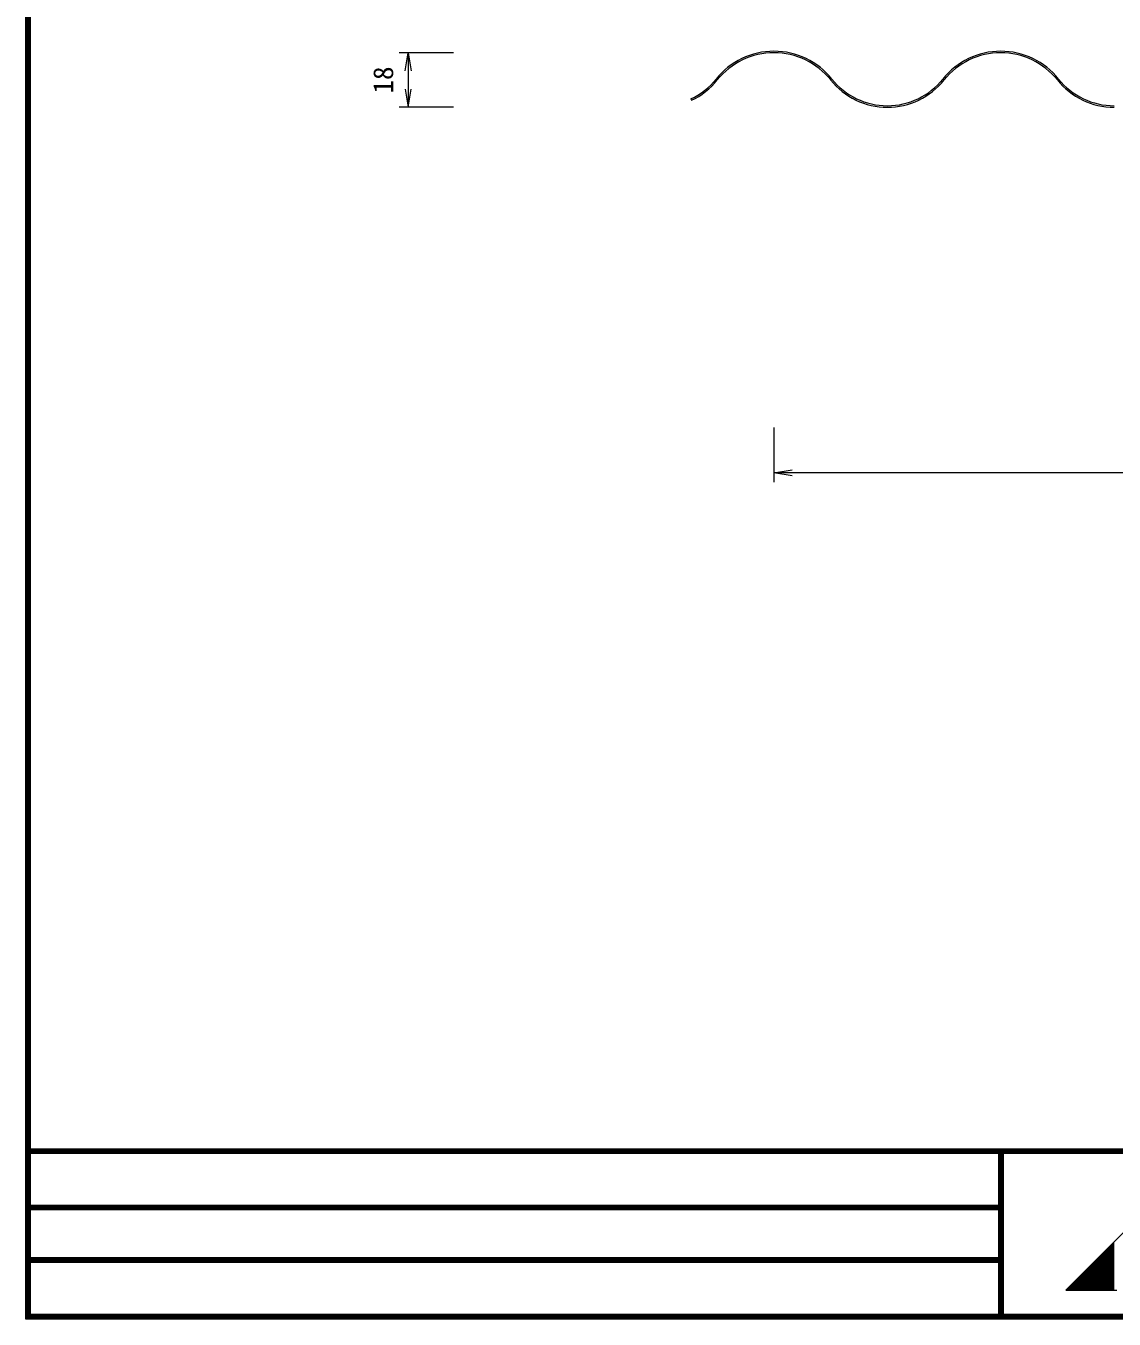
# Model space of a CAD drawing. Units: millimetres on the paper, with parts at other scales. Extents: x -200 to 199, y -140 to 140.
# Drawn here: x -199.7 to -79.7, y -139.6 to 3 of the extents above; entities that cross this region are included whole.
import ezdxf
from ezdxf.enums import TextEntityAlignment as Align

# ---------------------------------------------------------------- set-up
doc = ezdxf.new("R2010")
doc.units = ezdxf.units.MM
for name, color, linetype, lineweight in [('0-1_寸法', 4, 'Continuous', 18), ('0-2', 7, 'Continuous', 18), ('F-0', 5, 'Continuous', 18)]:
    doc.layers.add(name, color=color, linetype=linetype, lineweight=lineweight)
doc.styles.add('ＭＳ ゴシック', font='')
doc.styles.get('ＭＳ ゴシック').set_extended_font_data('MS Gothic')

msp = doc.modelspace()

# ---------------------------------------------------------------- linework, layer by layer
at = {"layer": '0-1_寸法'}
for p, q in [((-152.525, 0.039), (-158.525, 0.039)), ((-157.525, 0.039), (-157.525, -5.961)), ((-157.859, -3.961), (-157.525, -5.961)), ((-157.525, -5.961), (-157.192, -3.961)), ((-152.525, -5.961), (-158.525, -5.961)), ((-117.204, -41.282), (-117.204, -47.282)), ((-117.204, -46.282), (-115.204, -45.949)), ((-115.204, -46.616), (-117.204, -46.282))]:
    msp.add_line(p, q, dxfattribs=at)
for points in [[(-157.859, -1.961), (-157.525, 0.039), (-157.192, -1.961)], [(105.796, -46.616), (107.796, -46.282), (-117.204, -46.282)]]:
    msp.add_lwpolyline(points, dxfattribs=at)
at = {"layer": '0-2'}
msp.add_line((-126.371, -5.051), (-126.3, -5.202), dxfattribs=at)
for centre, radius, start, end in [((-117.204, -7.972), 8.177, 90, 141.282), ((-117.204, -7.972), 8.01, 90, 141.282), ((-117.204, -7.972), 8.177, 38.718, 90), ((-117.204, -7.972), 8.01, 38.718, 90), ((-92.204, -7.972), 8.177, 90, 141.282), ((-92.204, -7.972), 8.01, 90, 141.282), ((-92.204, -7.972), 8.177, 38.718, 90), ((-92.204, -7.972), 8.01, 38.718, 90), ((-129.704, 2.049), 7.844, 295.14867, 321.28189), ((-129.704, 2.049), 8.011, 295.14865, 321.28189), ((-104.704, 2.049), 8.011, 218.71811, 269.99988), ((-104.704, 2.049), 7.844, 218.71811, 269.99988), ((-104.704, 2.049), 7.844, 270.00012, 321.28189), ((-104.704, 2.049), 8.011, 270.00012, 321.28189), ((-79.704, 2.049), 8.011, 218.71811, 269.99988), ((-79.704, 2.049), 7.844, 218.71811, 269.99988)]:
    msp.add_arc(centre, radius, start, end, dxfattribs=at)
at = {"layer": 'F-0', "color": 7}
for p, q in [((-199.678, -139.561), (-199.678, 140.449)), ((-199.668, -139.551), (-199.668, 140.439)), ((-199.658, -139.541), (-199.658, 140.429)), ((-199.648, -139.531), (-199.648, 140.419)), ((-199.638, -139.521), (-199.638, 140.409)), ((-199.628, -139.511), (-199.628, 140.399)), ((-199.618, -139.501), (-199.618, 140.389)), ((-199.608, -139.491), (-199.608, 140.379)), ((-199.598, -139.481), (-199.598, 140.369)), ((-199.588, -139.471), (-199.588, 140.359)), ((-199.578, -139.461), (-199.578, 140.349)), ((-199.568, -139.451), (-199.568, 140.339)), ((-199.558, -139.441), (-199.558, 140.329)), ((-199.548, -139.431), (-199.548, 140.319)), ((-199.538, -139.421), (-199.538, 140.309)), ((-199.528, -139.411), (-199.528, 140.299)), ((-199.518, -139.401), (-199.518, 140.289)), ((-199.508, -139.391), (-199.508, 140.279)), ((-199.498, -139.381), (-199.498, 140.269)), ((-199.488, -139.371), (-199.488, 140.259)), ((-199.478, -139.361), (-199.478, 140.249)), ((-199.468, -139.351), (-199.468, 140.239)), ((-199.458, -139.341), (-199.458, 140.229)), ((-199.448, -139.331), (-199.448, 140.219)), ((-199.438, -139.321), (-199.438, 140.209)), ((-199.428, -139.311), (-199.428, 140.199)), ((-199.418, -139.301), (-199.418, 140.189)), ((-199.408, -139.291), (-199.408, 140.179)), ((-199.398, -139.281), (-199.398, 140.169)), ((-199.388, -139.271), (-199.388, 140.159)), ((-199.378, -139.261), (-199.378, 140.149)), ((-199.368, -139.251), (-199.368, 140.139)), ((-199.358, -139.241), (-199.358, 140.129)), ((-199.348, -139.231), (-199.348, 140.119)), ((-199.338, -139.221), (-199.338, 140.109)), ((-199.328, -139.211), (-199.328, 140.099)), ((-199.318, -139.201), (-199.318, 140.089)), ((-199.308, -139.191), (-199.308, 140.079)), ((-199.298, -139.181), (-199.298, 140.069)), ((-199.288, -139.171), (-199.288, 140.059)), ((-199.278, -139.161), (-199.278, 140.049)), ((-199.268, -139.151), (-199.268, 140.039)), ((-199.258, -139.141), (-199.258, 140.029)), ((-199.248, -139.131), (-199.248, 140.019)), ((-199.238, -139.121), (-199.238, 140.009)), ((-199.228, -139.111), (-199.228, 139.999)), ((-199.218, -139.101), (-199.218, 139.989)), ((-199.208, -139.091), (-199.208, 139.979)), ((-199.198, -139.081), (-199.198, 139.969)), ((-199.188, -139.071), (-199.188, 139.959)), ((-199.178, -139.061), (-199.178, 139.949)), ((198.422, -120.811), (-199.178, -120.811)), ((198.422, -120.821), (-199.178, -120.821)), ((198.422, -120.831), (-199.178, -120.831)), ((198.422, -120.841), (-199.178, -120.841)), ((198.422, -120.851), (-199.178, -120.851)), ((198.422, -120.861), (-199.178, -120.861)), ((198.422, -120.871), (-199.178, -120.871)), ((198.422, -120.881), (-199.178, -120.881)), ((198.422, -120.891), (-199.178, -120.891)), ((198.422, -120.901), (-199.178, -120.901)), ((198.422, -120.911), (-199.178, -120.911)), ((198.422, -120.921), (-199.178, -120.921)), ((198.422, -120.931), (-199.178, -120.931)), ((198.422, -120.941), (-199.178, -120.941)), ((198.422, -120.951), (-199.178, -120.951)), ((198.422, -120.961), (-199.178, -120.961)), ((198.422, -120.971), (-199.178, -120.971)), ((198.422, -120.981), (-199.178, -120.981)), ((198.422, -120.991), (-199.178, -120.991)), ((198.422, -121.001), (-199.178, -121.001)), ((198.422, -121.011), (-199.178, -121.011)), ((198.422, -121.021), (-199.178, -121.021)), ((198.422, -121.031), (-199.178, -121.031)), ((198.422, -121.041), (-199.178, -121.041)), ((198.422, -121.051), (-199.178, -121.051)), ((198.422, -121.061), (-199.178, -121.061)), ((198.422, -121.071), (-199.178, -121.071)), ((198.422, -121.081), (-199.178, -121.081)), ((198.422, -121.091), (-199.178, -121.091)), ((198.422, -121.101), (-199.178, -121.101)), ((198.422, -121.111), (-199.178, -121.111)), ((198.422, -121.121), (-199.178, -121.121)), ((198.422, -121.131), (-199.178, -121.131)), ((198.422, -121.141), (-199.178, -121.141)), ((198.422, -121.151), (-199.178, -121.151)), ((198.422, -121.161), (-199.178, -121.161)), ((198.422, -121.171), (-199.178, -121.171)), ((198.422, -121.181), (-199.178, -121.181)), ((198.422, -121.191), (-199.178, -121.191)), ((198.422, -121.201), (-199.178, -121.201)), ((198.422, -121.211), (-199.178, -121.211)), ((198.422, -121.221), (-199.178, -121.221)), ((198.422, -121.231), (-199.178, -121.231)), ((198.422, -121.241), (-199.178, -121.241)), ((198.422, -121.251), (-199.178, -121.251)), ((198.422, -121.261), (-199.178, -121.261)), ((198.422, -121.271), (-199.178, -121.271)), ((198.422, -121.281), (-199.178, -121.281)), ((198.422, -121.291), (-199.178, -121.291)), ((198.422, -121.301), (-199.178, -121.301)), ((198.422, -121.311), (-199.178, -121.311)), ((-92.438, -121.321), (-92.438, -139.061)), ((-92.428, -121.321), (-92.428, -139.061)), ((-92.418, -121.321), (-92.418, -139.061)), ((-92.408, -121.321), (-92.408, -139.061)), ((-92.398, -121.321), (-92.398, -139.061)), ((-92.388, -121.321), (-92.388, -139.061)), ((-92.378, -121.321), (-92.378, -139.061)), ((-92.368, -121.321), (-92.368, -139.061)), ((-92.358, -121.321), (-92.358, -139.061)), ((-92.348, -121.321), (-92.348, -139.061)), ((-92.338, -121.321), (-92.338, -139.061)), ((-92.328, -121.321), (-92.328, -139.061)), ((-92.318, -121.321), (-92.318, -139.061)), ((-92.308, -121.321), (-92.308, -139.061)), ((-92.298, -121.321), (-92.298, -139.061)), ((-92.288, -121.321), (-92.288, -139.061)), ((-92.278, -121.321), (-92.278, -139.061)), ((-92.268, -121.321), (-92.268, -139.061)), ((-92.258, -121.321), (-92.258, -139.061)), ((-92.248, -121.321), (-92.248, -139.061)), ((-92.238, -121.321), (-92.238, -139.061)), ((-92.228, -121.321), (-92.228, -139.061)), ((-92.218, -121.321), (-92.218, -139.061)), ((-92.208, -121.321), (-92.208, -139.061)), ((-92.198, -121.321), (-92.198, -139.061)), ((-92.188, -121.321), (-92.188, -139.061)), ((-92.178, -121.321), (-92.178, -139.061)), ((-92.168, -121.321), (-92.168, -139.061)), ((-92.158, -121.321), (-92.158, -139.061)), ((-92.148, -121.321), (-92.148, -139.061)), ((-92.138, -121.321), (-92.138, -139.061)), ((-92.128, -121.321), (-92.128, -139.061)), ((-92.118, -121.321), (-92.118, -139.061)), ((-92.108, -121.321), (-92.108, -139.061)), ((-92.098, -121.321), (-92.098, -139.061)), ((-92.088, -121.321), (-92.088, -139.061)), ((-92.078, -121.321), (-92.078, -139.061)), ((-92.068, -121.321), (-92.068, -139.061)), ((-92.058, -121.321), (-92.058, -139.061)), ((-92.048, -121.321), (-92.048, -139.061)), ((-92.038, -121.321), (-92.038, -139.061)), ((-92.028, -121.321), (-92.028, -139.061)), ((-92.018, -121.321), (-92.018, -139.061)), ((-92.008, -121.321), (-92.008, -139.061)), ((-91.998, -121.321), (-91.998, -139.061)), ((-91.988, -121.321), (-91.988, -139.061)), ((-91.978, -121.321), (-91.978, -139.061)), ((-91.968, -121.321), (-91.968, -139.061)), ((-91.958, -121.321), (-91.958, -139.061)), ((-91.948, -121.321), (-91.948, -139.061)), ((-91.938, -121.321), (-91.938, -139.061)), ((-199.178, -126.987), (-92.188, -126.987)), ((-199.178, -126.997), (-92.188, -126.997)), ((-199.178, -127.007), (-92.188, -127.007)), ((-199.178, -127.017), (-92.188, -127.017)), ((-199.178, -127.027), (-92.188, -127.027)), ((-199.178, -127.037), (-92.188, -127.037)), ((-199.178, -127.047), (-92.188, -127.047)), ((-199.178, -127.057), (-92.188, -127.057)), ((-199.178, -127.067), (-92.188, -127.067)), ((-199.178, -127.077), (-92.188, -127.077)), ((-199.178, -127.087), (-92.188, -127.087)), ((-199.178, -127.097), (-92.188, -127.097)), ((-199.178, -127.107), (-92.188, -127.107)), ((-199.178, -127.117), (-92.188, -127.117)), ((-199.178, -127.127), (-92.188, -127.127)), ((-199.178, -127.137), (-92.188, -127.137)), ((-199.178, -127.147), (-92.188, -127.147)), ((-199.178, -127.157), (-92.188, -127.157)), ((-199.178, -127.167), (-92.188, -127.167)), ((-199.178, -127.177), (-92.188, -127.177)), ((-199.178, -127.187), (-92.188, -127.187)), ((-199.178, -127.197), (-92.188, -127.197)), ((-199.178, -127.207), (-92.188, -127.207)), ((-199.178, -127.217), (-92.188, -127.217)), ((-199.178, -127.227), (-92.188, -127.227)), ((-199.178, -127.237), (-92.188, -127.237)), ((-199.178, -127.247), (-92.188, -127.247)), ((-199.178, -127.257), (-92.188, -127.257)), ((-199.178, -127.267), (-92.188, -127.267)), ((-199.178, -127.277), (-92.188, -127.277)), ((-199.178, -127.287), (-92.188, -127.287)), ((-199.178, -127.297), (-92.188, -127.297)), ((-199.178, -127.307), (-92.188, -127.307)), ((-199.178, -127.317), (-92.188, -127.317)), ((-199.178, -127.327), (-92.188, -127.327)), ((-199.178, -127.337), (-92.188, -127.337)), ((-199.178, -127.347), (-92.188, -127.347)), ((-199.178, -127.357), (-92.188, -127.357)), ((-199.178, -127.367), (-92.188, -127.367)), ((-199.178, -127.377), (-92.188, -127.377)), ((-199.178, -127.387), (-92.188, -127.387)), ((-199.178, -127.397), (-92.188, -127.397)), ((-199.178, -127.407), (-92.188, -127.407)), ((-199.178, -127.417), (-92.188, -127.417)), ((-199.178, -127.427), (-92.188, -127.427)), ((-199.178, -127.437), (-92.188, -127.437)), ((-199.178, -127.447), (-92.188, -127.447)), ((-199.178, -127.457), (-92.188, -127.457)), ((-199.178, -127.467), (-92.188, -127.467)), ((-199.178, -127.477), (-92.188, -127.477)), ((-199.178, -127.487), (-92.188, -127.487)), ((-199.178, -132.779), (-92.188, -132.779)), ((-199.178, -132.789), (-92.188, -132.789)), ((-199.178, -132.799), (-92.188, -132.799)), ((-199.178, -132.809), (-92.188, -132.809)), ((-199.178, -132.819), (-92.188, -132.819)), ((-199.178, -132.829), (-92.188, -132.829)), ((-199.178, -132.839), (-92.188, -132.839)), ((-199.178, -132.849), (-92.188, -132.849)), ((-199.178, -132.859), (-92.188, -132.859)), ((-199.178, -132.869), (-92.188, -132.869)), ((-199.178, -132.879), (-92.188, -132.879)), ((-199.178, -132.889), (-92.188, -132.889)), ((-199.178, -132.899), (-92.188, -132.899)), ((-199.178, -132.904), (-92.188, -132.904)), ((-199.178, -132.909), (-92.188, -132.909)), ((-199.178, -132.914), (-92.188, -132.914)), ((-199.178, -132.919), (-92.188, -132.919)), ((-199.178, -132.924), (-92.188, -132.924)), ((-199.178, -132.929), (-92.188, -132.929)), ((-199.178, -132.934), (-92.188, -132.934)), ((-199.178, -132.939), (-92.188, -132.939)), ((-199.178, -132.944), (-92.188, -132.944)), ((-199.178, -132.949), (-92.188, -132.949)), ((-199.178, -132.954), (-92.188, -132.954)), ((-199.178, -132.959), (-92.188, -132.959)), ((-199.178, -132.964), (-92.188, -132.964)), ((-199.178, -132.969), (-92.188, -132.969)), ((-199.178, -132.974), (-92.188, -132.974)), ((-199.178, -132.979), (-92.188, -132.979)), ((-199.178, -132.984), (-92.188, -132.984)), ((-199.178, -132.989), (-92.188, -132.989)), ((-199.178, -132.994), (-92.188, -132.994)), ((-199.178, -132.999), (-92.188, -132.999)), ((-199.178, -133.004), (-92.188, -133.004)), ((-199.178, -133.009), (-92.188, -133.009)), ((-199.178, -133.014), (-92.188, -133.014)), ((-199.178, -133.019), (-92.188, -133.019)), ((-199.178, -133.024), (-92.188, -133.024)), ((-199.178, -133.029), (-92.188, -133.029)), ((-199.178, -133.034), (-92.188, -133.034)), ((-199.178, -133.039), (-92.188, -133.039)), ((-199.178, -133.044), (-92.188, -133.044)), ((-199.178, -133.049), (-92.188, -133.049)), ((-199.178, -133.054), (-92.188, -133.054)), ((-199.178, -133.059), (-92.188, -133.059)), ((-199.178, -133.064), (-92.188, -133.064)), ((-199.178, -133.069), (-92.188, -133.069)), ((-199.178, -133.074), (-92.188, -133.074)), ((-199.178, -133.079), (-92.188, -133.079)), ((-199.178, -133.084), (-92.188, -133.084)), ((-199.178, -133.089), (-92.188, -133.089)), ((-199.178, -133.094), (-92.188, -133.094)), ((-199.178, -133.099), (-92.188, -133.099)), ((-199.178, -133.104), (-92.188, -133.104)), ((-199.178, -133.109), (-92.188, -133.109)), ((-199.178, -133.114), (-92.188, -133.114)), ((-199.178, -133.119), (-92.188, -133.119)), ((-199.178, -133.124), (-92.188, -133.124)), ((-199.178, -133.129), (-92.188, -133.129)), ((-199.178, -133.134), (-92.188, -133.134)), ((-199.178, -133.139), (-92.188, -133.139)), ((-199.178, -133.144), (-92.188, -133.144)), ((-199.178, -133.149), (-92.188, -133.149)), ((-199.178, -133.154), (-92.188, -133.154)), ((-199.178, -133.159), (-92.188, -133.159)), ((-199.178, -133.169), (-92.188, -133.169)), ((-199.178, -133.179), (-92.188, -133.179)), ((-199.178, -133.189), (-92.188, -133.189)), ((-199.178, -133.199), (-92.188, -133.199)), ((-199.178, -133.209), (-92.188, -133.209)), ((-199.178, -133.219), (-92.188, -133.219)), ((-199.178, -133.229), (-92.188, -133.229)), ((-199.178, -133.239), (-92.188, -133.239)), ((-199.178, -133.249), (-92.188, -133.249)), ((-199.178, -133.259), (-92.188, -133.259)), ((-199.178, -133.269), (-92.188, -133.269)), ((-199.178, -133.279), (-92.188, -133.279)), ((198.922, -139.561), (-199.678, -139.561)), ((198.912, -139.551), (-199.668, -139.551)), ((198.902, -139.541), (-199.658, -139.541)), ((198.892, -139.531), (-199.648, -139.531)), ((198.882, -139.521), (-199.638, -139.521)), ((198.872, -139.511), (-199.628, -139.511)), ((198.862, -139.501), (-199.618, -139.501)), ((198.852, -139.491), (-199.608, -139.491)), ((198.842, -139.481), (-199.598, -139.481)), ((198.832, -139.471), (-199.588, -139.471)), ((198.822, -139.461), (-199.578, -139.461)), ((198.812, -139.451), (-199.568, -139.451)), ((198.802, -139.441), (-199.558, -139.441)), ((198.792, -139.431), (-199.548, -139.431)), ((198.782, -139.421), (-199.538, -139.421)), ((198.772, -139.411), (-199.528, -139.411)), ((198.762, -139.401), (-199.518, -139.401)), ((198.752, -139.391), (-199.508, -139.391)), ((198.742, -139.381), (-199.498, -139.381)), ((198.732, -139.371), (-199.488, -139.371)), ((198.722, -139.361), (-199.478, -139.361)), ((198.712, -139.351), (-199.468, -139.351)), ((198.702, -139.341), (-199.458, -139.341)), ((198.692, -139.331), (-199.448, -139.331)), ((198.682, -139.321), (-199.438, -139.321)), ((198.672, -139.311), (-199.428, -139.311)), ((198.662, -139.301), (-199.418, -139.301)), ((198.652, -139.291), (-199.408, -139.291)), ((198.642, -139.281), (-199.398, -139.281)), ((198.632, -139.271), (-199.388, -139.271)), ((198.622, -139.261), (-199.378, -139.261)), ((198.612, -139.251), (-199.368, -139.251)), ((198.602, -139.241), (-199.358, -139.241)), ((198.592, -139.231), (-199.348, -139.231)), ((198.582, -139.221), (-199.338, -139.221)), ((198.572, -139.211), (-199.328, -139.211)), ((198.562, -139.201), (-199.318, -139.201)), ((198.552, -139.191), (-199.308, -139.191)), ((198.542, -139.181), (-199.298, -139.181)), ((198.532, -139.171), (-199.288, -139.171)), ((198.522, -139.161), (-199.278, -139.161)), ((198.512, -139.151), (-199.268, -139.151)), ((198.502, -139.141), (-199.258, -139.141)), ((198.492, -139.131), (-199.248, -139.131)), ((198.482, -139.121), (-199.238, -139.121)), ((198.472, -139.111), (-199.228, -139.111)), ((198.462, -139.101), (-199.218, -139.101)), ((198.452, -139.091), (-199.208, -139.091)), ((198.442, -139.081), (-199.198, -139.081)), ((198.432, -139.071), (-199.188, -139.071)), ((198.422, -139.061), (-199.178, -139.061))]:
    msp.add_line(p, q, dxfattribs=at)
at = {"layer": 'F-0'}
for p, q in [((-79.736, -136.363), (-79.736, -131.081)), ((-81.166, -136.363), (-81.166, -132.511)), ((-81.056, -136.363), (-81.056, -132.401)), ((-80.946, -136.363), (-80.946, -132.291)), ((-80.836, -136.363), (-80.836, -132.181)), ((-80.726, -136.363), (-80.726, -132.071)), ((-80.616, -136.363), (-80.616, -131.961)), ((-80.506, -136.363), (-80.506, -131.851)), ((-80.396, -136.363), (-80.396, -131.741)), ((-80.286, -136.363), (-80.286, -131.631)), ((-80.176, -136.363), (-80.176, -131.521)), ((-80.066, -136.363), (-80.066, -131.411)), ((-79.956, -136.363), (-79.956, -131.301)), ((-79.846, -136.363), (-79.846, -131.191)), ((-82.596, -136.363), (-82.596, -133.941)), ((-82.486, -136.363), (-82.486, -133.831)), ((-82.376, -136.363), (-82.376, -133.721)), ((-82.266, -136.363), (-82.266, -133.611)), ((-82.156, -136.363), (-82.156, -133.501)), ((-82.046, -136.363), (-82.046, -133.391)), ((-81.936, -136.363), (-81.936, -133.281)), ((-81.826, -136.363), (-81.826, -133.171)), ((-81.716, -136.363), (-81.716, -133.061)), ((-81.606, -136.363), (-81.606, -132.951)), ((-81.496, -136.363), (-81.496, -132.841)), ((-81.386, -136.363), (-81.386, -132.731)), ((-81.276, -136.363), (-81.276, -132.621)), ((-84.026, -136.363), (-84.026, -135.371)), ((-83.916, -136.363), (-83.916, -135.261)), ((-83.806, -136.363), (-83.806, -135.151)), ((-83.696, -136.363), (-83.696, -135.041)), ((-83.586, -136.363), (-83.586, -134.931)), ((-83.476, -136.363), (-83.476, -134.821)), ((-83.366, -136.363), (-83.366, -134.711)), ((-83.256, -136.363), (-83.256, -134.601)), ((-83.146, -136.363), (-83.146, -134.491)), ((-83.036, -136.363), (-83.036, -134.381)), ((-82.926, -136.363), (-82.926, -134.271)), ((-82.816, -136.363), (-82.816, -134.161)), ((-82.706, -136.363), (-82.706, -134.051)), ((-85.016, -136.363), (-85.016, -136.361)), ((-84.906, -136.363), (-84.906, -136.251)), ((-84.796, -136.363), (-84.796, -136.141)), ((-84.686, -136.363), (-84.686, -136.031)), ((-84.576, -136.363), (-84.576, -135.921)), ((-84.466, -136.363), (-84.466, -135.811)), ((-84.356, -136.363), (-84.356, -135.701)), ((-84.246, -136.363), (-84.246, -135.591)), ((-84.136, -136.363), (-84.136, -135.481))]:
    msp.add_line(p, q, dxfattribs=at)
msp.add_lwpolyline([(-71.004, -122.349), (-85.018, -136.363), (-79.419, -136.363)], dxfattribs=at)

# ---------------------------------------------------------------- texts
at = {"layer": '0-1_寸法', "color": 7, "style": 'ＭＳ ゴシック'}
msp.add_text('18', height=2.199, rotation=90, dxfattribs=at).set_placement((-158.525, -4.461), align=Align.BOTTOM_LEFT)

doc.saveas('drawing.dxf')
